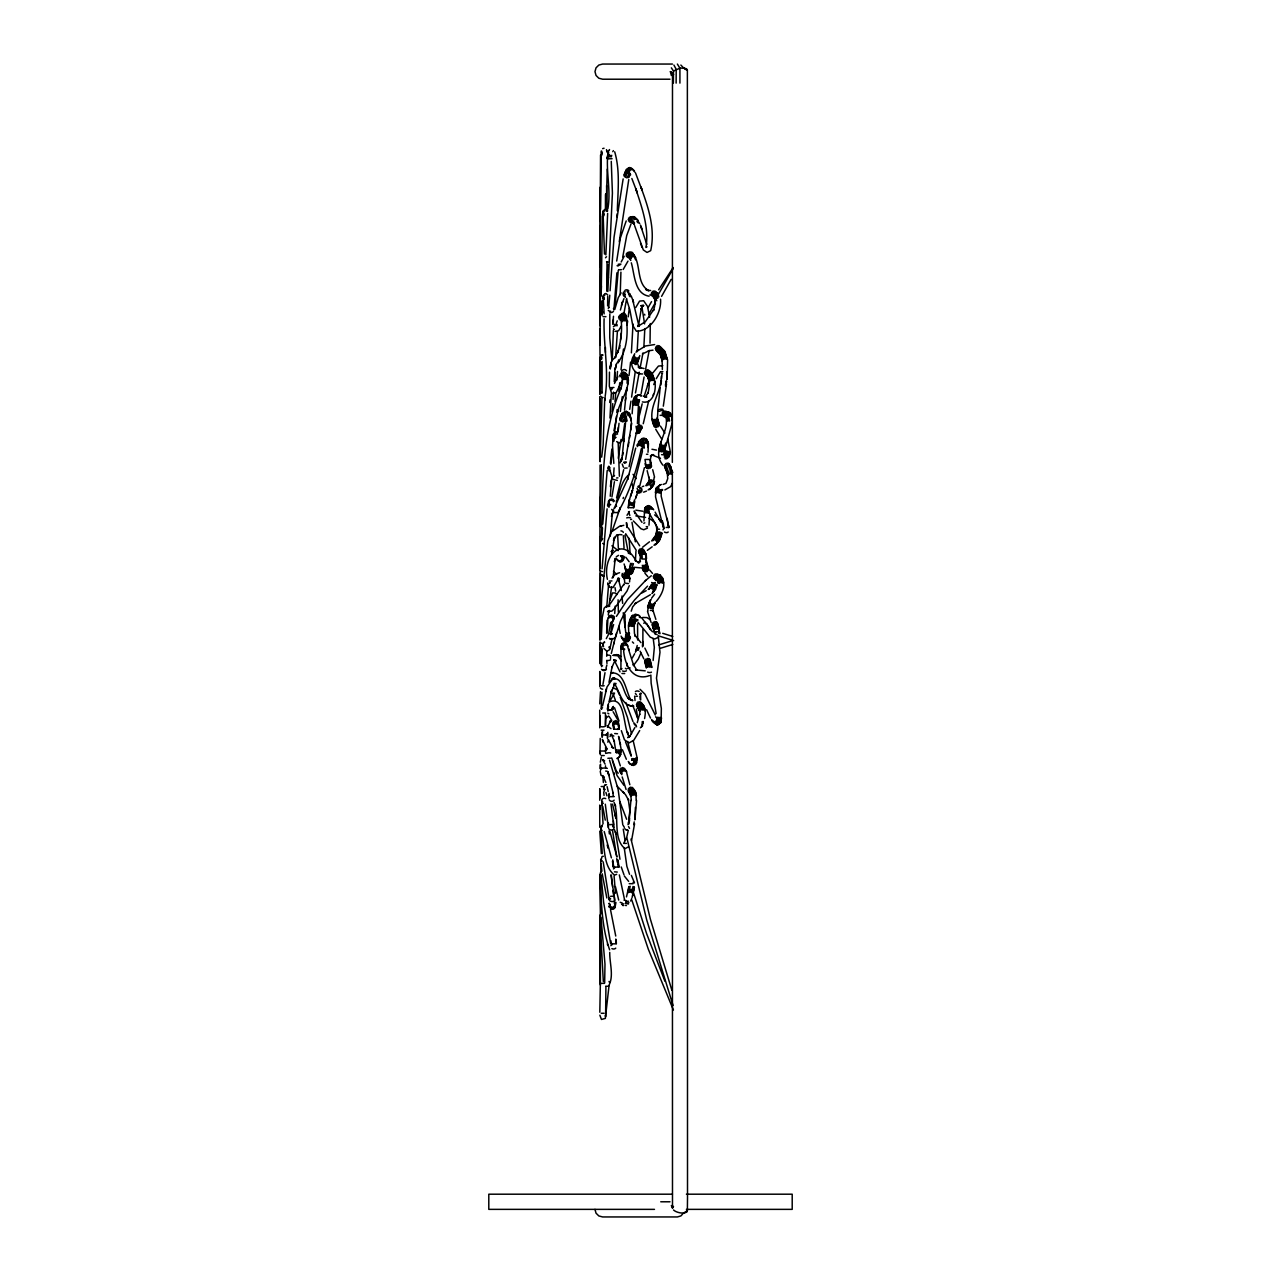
<?xml version="1.0" encoding="UTF-8"?>
<svg xmlns="http://www.w3.org/2000/svg" width="1281" height="1281" viewBox="0 0 1281 1281"><rect width="100%" height="100%" fill="white"/><g stroke="black" fill="none" stroke-linecap="round" stroke-linejoin="round"><path stroke-width="1.5" d="M599.732 640.052L600.084 572.591M599.78 398.631L599.732 460.648M599.796 393.731L599.908 357.415L600.213 393.107M599.748 362.235L599.748 391.73M599.732 805.092L599.764 827.302M599.732 671.804L599.78 685.559M600.004 394.468L600.02 360.057M600.1 221.469L600.132 187.17M600.213 262.157L600.1 226.385M601.173 296.103L602.422 216.009M601.141 708.921L601.974 692.268M605.465 725.654L605.433 713.741M605.801 206.721L605.801 193.639M599.78 459.831L599.796 455.347M600.02 325.646L600.02 320.746M600.116 571.55L600.116 570.525A2.85 2.146 0.1 0 0 602.582 571.598M600.116 568.396L600.116 565.962M605.433 208.227L605.481 194.424M614.079 467.885L613.519 476.484L614.544 475.507M599.748 320.17L600.549 154.985M599.732 570.157L600.068 497.428M606.874 291.203L607.034 261.884M605.609 747.111L605.641 753.436M662.325 369.504C662.405 362.203 662.229 352.723 655.248 348.464M600.261 237.658L600.501 213.895M600.052 241.02L599.764 266.144L601.173 268.594M599.748 915.194L600.036 983.728M609.82 313.877L609.74 337.736L611.982 361.258M676.128 83.121L676.208 69.318L673.902 65.059M599.764 663.574L599.956 642.133M600.597 764.116L600.565 768.552L601.606 768.728M601.109 830.969L601.109 829.239L602.15 830.68M621.877 460.007L625.688 421.337L623.543 414.003L621.429 414.868L619.684 419.608M599.764 564.969L600.132 536.627M600.181 768.328L600.213 764.917M610.557 658.434L610.589 655.76M618.387 612.254L618.082 599.796M652.798 611.325L653.598 603.495M599.764 727.832L599.732 710.138M606.714 656.272L606.762 651.485M673.358 83.121L673.486 71.047L671.356 67.845M600.02 637.73L600.116 628.763M604.104 318.729C603.239 344.589 609.067 370.305 605.192 396.181M603.399 856.268A2.85 2.642 6.3 0 0 601.974 856.605L600.901 861.04L601.942 861.12M614.88 381.546L615.152 372.467M643.927 520.967L644.695 508.829L645.864 508.445L648.65 511.76M649.707 513.953L648.987 525.194M599.748 703.845L600.501 691.66M601.141 646.665L601.029 665.415M605.513 765.83L605.481 768.072L600.565 768.088L600.629 770.137M647.882 611.005L647.93 607.594L650.14 602.614M672.493 72.937L673.486 74.49L671.356 75.435L670.411 71.64L672.493 72.937L672.349 462.377M600.068 465.115L599.972 524.714M607.706 296.343L607.642 305.903M600.565 209.299L601.205 151.078M600.997 362.219L600.421 393.203M600.149 460.984L601.958 397.686M606.249 209.395L607.226 169.188M624.696 582.743L624.215 575.521L622.198 573.424M632.141 413.763L633.118 400.264L634.175 398.071L636.785 397.462M650.844 675.023L651.132 683.141L656.144 713.613M601.333 464.683L600.052 524.602M614.047 828.183L610.957 803.892M600.629 266.416L600.004 345.31M600.341 637.666L601.654 596.946L607.722 541.222L611.405 531.919L619.38 526.411L623.799 525.322M599.748 724.79L600.197 715.567M612.318 358.504L613.359 330.386M605.449 724.806L605.881 715.615M601.157 294.998L601.381 285.935M599.828 686.36L599.844 671.436M606.954 290.547L607.867 264.671M606.634 632.974L607.034 620.244M630.172 554.353L629.067 538.292M635.936 551.278L635.424 560.87M602.086 393.171L602.118 361.45M607.835 291.492L612.414 193.111L611.261 161.342M601.333 637.426L602.262 617.57L604.12 608.251L606.121 606.297L609.788 606.041L608.379 606.425L624.071 583.992L623.703 585.065M629.595 581.942L629.676 579.348M625.048 614.608L625.144 627.354M607.146 633.118L607.947 617.778M631.325 422.698L630.7 430.064M605.913 986.994L605.609 1016.634L605.337 1015.561M600.357 983.664L599.812 1012.246M609.019 985.778L605.337 1018.411L601.462 1019.452L599.844 1015.192M602.39 734.429L602.534 730.939M615.809 902.4L615.232 906.452L614.72 904.578M606.714 607.354L608.507 585.817M619.267 757.119L620.725 754.349L620.933 749.737M607.642 213.383L605.865 254.919M609.468 372.147L609.324 386.189L611.694 393.603L616.241 392.53L621.845 381.194M613.263 322.732L613.407 319.561M605.753 798.623A2.85 2.754 14.6 0 0 601.878 799.568L601.734 802.242L602.775 802.002M601.542 664.727L602.326 648.907M607.867 208.787C611.277 189.908 605.417 170.373 608.123 151.991L608.779 152.247M638.306 330.77L637.169 351.635M607.162 158.268L608.491 150.582M617.33 210.708C617.874 191.141 620.26 170.853 614.704 151.798M612.798 324.349L613.503 316.279M600.229 738.416L599.956 753.5M627.082 383.227L627.322 378.536M633.374 762.499L635.68 764.181L636.593 762.627L636.849 758.032L635.808 757.92M602.566 300.955L601.67 314.213L603.095 311.795M616.994 216.889L617.17 213.799M614.992 368.015L614.191 381.658M630.893 800.449L629.323 818.655M636.577 800.529L634.992 819.103M656.881 533.232L657.137 528.893M607.835 732.3L607.77 737.28M637.41 423.627L638.707 401.033M614.336 903.425L615.28 904.946L615.424 902.368M616.882 272.837L613.887 309.858M615.617 357.383L617.346 331.907M602.15 732.108L602.086 737.488M620.212 294.582L620.917 272.148M633.487 506.459L634.399 499.942M610.076 290.755L614.063 237.145L623.142 178.924M602.759 524.105L607.178 470.623M603.575 789.256L604.056 787.11M613.551 392.098L613.055 399.368M610.252 496.243L611.902 476.9M602.502 527.916L601.494 540.342L602.662 538.58M633.022 324.045L631.389 352.835M615.216 606.121L614.704 613.455M612.846 441.048L613.647 435.956L615.104 438.166M609.772 295.222L608.683 307.424M600.933 860.192L601.942 860.672M628.09 507.852L629.179 500.279L632.558 490.255L630.524 496.147L631.165 494.274M608.875 798.591L608.715 794.396M650.027 343.196L650.284 323.533M633.775 507.772L634.768 500.999M616.705 261.036L620.308 238.122L626.201 220.924M615.008 307.152L618.275 270.307M612.75 403.611L612.078 411.825M666.809 379.512L666.712 371.746M602.15 826.773L602.31 824.98M639.491 406.894L638.851 425.388L640.116 430.736L642.261 427.246M620.933 749.961L619.267 754.285M614.384 902.336L615.28 904.946M661.364 376.278C661.572 393.171 646.345 408.831 653.902 425.644M616.785 380.201L617.506 371.474M615.008 401.722L615.713 393.187M613.887 441.208L614.672 436.997L613.279 434.579L612.51 445.58L613.839 463.418M607.674 708.985L608.523 703.525M607.162 158.636L608.491 153.416M626.729 387.871L624.52 410.08M610.284 535.986L612.366 513.024M618.259 362.779L618.515 359.897M612.238 621.301L610.829 632.67M602.07 568.812L607.082 508.845M638.707 324.461L641.333 308.289L640.948 309.313L643.286 305.134L640.9 305.711L642.213 306.719L641.205 305.887M600.325 762.195L601.317 757.087M628.475 507.772L629.547 501.335M618.947 391.362L619.748 382.715M619.396 476.244L618.163 442.457M607.45 733.453L607.306 734.974L602.39 734.926L602.47 736.463M663.302 406.189L666.504 383.98M642.486 646.841L642.95 641.957M601.125 358.424L601.59 356.374M618.099 431.889L619.027 423.274M632.061 363.18L634.687 353.7M631.741 423.21L625.656 459.415M634.591 823.747L631.549 840.672M610.348 463.37L611.838 449.039M619.62 348.464L619.908 345.63M637.586 623.847L637.65 640.02M611.613 586.762L608.843 606.505M630.588 362.107L629.051 375.477M601.109 827.43L601.269 826.021M672.269 422.554L664.359 451.536M621.013 369.761L622.966 353.06M616.85 412.354L617.138 409.632M642.854 646.216L642.902 629.499M619.267 241.757L628.763 179.564M604.776 400.553L605.128 397.27M610.861 464.234L612.046 453.762M612.991 709.418L613.247 706.984M620.5 340.009L621.301 333.076M616.401 416.405L614.64 431.969M661.492 378.712L662.005 374.132M667.145 379.352L667.593 359.897L663.878 350.434M636.849 758.432L635.68 761.378L632.157 759.649M611.565 554.433L614.544 537.091L613.551 540.358L616.818 534.705M607.306 709.274L608.139 704.854M629.291 308.193L628.234 316.855M643.847 347.199L644.823 328.609M634.848 819.872L635.392 807.446M601.51 359.433L601.974 357.751M619.684 751.771L619.892 750.058L616.001 750.042L615.825 752.091L619.684 751.771L618.243 753.244M624.68 423.835L622.278 440.712L619.091 443.018L616.673 441.609M642.486 645.48L642.95 641.493M604.744 398.423L603.143 444.955L601.67 457.157M656.577 492.464L655.536 492.496L656.096 487.965L659.075 485.867M610.397 486.54L611.197 480.119M622.726 257.113L626.713 235.56L631.005 223.967M628.282 446.429L628.811 442.201M628.619 891.544L629.147 887.301M635.264 371.65L631.597 397.11M617.842 431.153L618.339 427.278M620.356 411.409L621.733 400.697M648.01 452.273L648.458 443.594L647.545 441.176L646.248 440.936M634.063 887.637L632.654 895.771M609.692 402.49L610.028 399.864M600.501 572.927L600.068 638.53M621.045 439.447L618.291 458.326M606.441 750.202L606.666 748.472M600.149 461.72L600.116 459.767M623.142 351.715L623.495 349.008M621.909 399.352L622.278 396.678M640.34 727.832L642.405 726.023L642.966 721.892L641.925 722.02M613.919 430.816L618.05 410.464L617.666 411.681C620.677 399.448 631.341 387.727 626.985 374.773M637.762 404.107L638.146 401.369M657.906 410.609L657.441 418.247L659.363 424.716M628.779 886.868L626.489 896.908M608.795 632.766L610.573 623.687M661.236 489.902L661.188 496.227L669.034 527.5M634.447 887.269L632.061 897.533M627.866 384.028L628.475 379.784M620.885 647.786L622.39 643.478L624.6 643.014L625.512 645.144M633.711 625.224L634.095 622.55M627.066 325.102L627.658 321.019M632.846 403.675L634.543 396.79L637.153 396.037M608.251 614.944L608.987 610.925M628.795 624.84L631.597 616.145L635.472 616.673M664.199 449.775L665.672 443.018M610.012 600.132L612.542 592.927L615.344 592.991L617.026 594.512M602.935 684.502L605 672.701M659.299 449.263L660.884 442.121M626.825 390.993L627.242 388.223M629.692 409.344L630.957 401.193M610.236 367.231L611.421 361.562M644.423 511.776L645.064 507.756L647.225 505.963L650.011 509.39M625.32 400.569L625.752 397.847M635.488 392.915L639.267 372.179M641.14 393.587L644.071 376.998M629.147 886.5L627.818 893.017M634.063 886.836L632.654 893.626M624.007 313.012L626.697 298.393M632.061 363.228L634.687 356.342M636.369 432.642L629.083 466.716M611.934 496.9L614.432 481.736M629.419 438.118L629.852 435.46M625.464 636.529L626.649 632.862M627.226 636.609L629.083 635.568L629.499 632.99M615.52 368.528L616.673 363.18M608.987 682.309L612.174 666.536L611.79 667.817L614.24 662.053M660.163 387.727L657.745 410.56M639.571 714.19L637.249 722.676M611.277 393.875L609.964 418.07M607.835 711.051L608.523 706.215M600.885 827.446L602.214 853.61M656.609 719.986L659.459 723.653L660.756 722.628L661.46 718.337M606.265 735.15L606.409 734.285M611.694 710.042L613.407 706.423M644.583 718.561C645.4 713.901 646.473 707.256 641.845 704.246M609.852 368.111L611.053 362.875M642.966 352.996L640.084 368.127M648.843 352.291L645.688 368.928M602.967 644.487L603.287 642.662L603.623 643.51M643.35 721.667L641.717 725.366M660.644 385.341L661.412 380.937M633.022 886.484L631.629 892.713M665.48 386.141L666.296 381.514M628.074 632.862L626.857 636.241M604.664 982.991L604.984 964.161L600.997 917.356M630.188 886.276L628.843 892.377M628.875 823.987L629.595 819.984M615.136 369.408L616.305 364.477M653.134 660.452L654.335 647.481L653.262 638.899M637.762 405.1L639.299 399.88M613.951 618.275L612.862 621.797M633.727 824.612L634.223 821.89M611.293 653.518L616.481 633.102M602.534 705.975L606.986 687.064L612.83 678.354L611.053 680.611M610.236 369.04L611.421 364.22M665.864 385.485L666.68 381.098M659.058 451.424L660.884 443.931M663.974 451.793L665.672 444.827M632.846 404.652L634.543 399.416L637.153 398.887M632.366 758.864L634.671 760.306L635.808 758.624M628.507 822.946L629.852 810.633L628.25 799.184L628.619 800.257L625.432 794.54L617.234 786.31M608.955 702.132L611.71 690.251L610.797 693.341L614.384 684.887M627.93 832.01L626.345 838.927L626.729 837.838L623.639 843.378L626.409 843.378M633.711 626.169L636.369 619.203M603.207 296.551L603.543 294.87L604.184 299.45M660.644 383.916L661.412 380.025M607.514 505.355L608.635 501.672L609.276 502.328M665.48 384.716L666.296 380.601M634.191 567.227L632.718 572.687L630.684 574.48L628.971 569.052M628.795 625.785L631.597 618.899L635.472 619.444M602.582 645.64L602.903 644.071L603.239 644.871M660.099 451.713L661.893 444.795M613.103 435.908L613.647 433.218L615.104 435.62M662.934 451.921L664.663 445.308M655.616 585.513L654.751 589.66L651.901 593.551M606.97 211.077L607.29 209.476L605.881 209.091L604.456 209.476L604.792 211.077M628.779 503.097L629.547 499.318M614.32 617.298L613.231 620.388M629.595 818.559L627.978 824.692M636.721 405.356L639.539 399.896M655.536 492.609L656.096 489.95L659.075 488.702M661.524 451.905L663.286 445.292M633.887 405.116L635.536 400.489L638.162 399.896M607.899 506.459L609.019 503.097L609.66 503.689M662.053 489.358L660.468 492.673L658.002 492.705L661.38 490.175M604.12 791.418L604.44 788.536M608.555 618.163L609.051 615.937M648.522 484.923L649.275 477.253M635.312 405.372L636.913 400.969L639.523 400.264M637.233 645.512L635.408 652.237M616.577 497.797L623.703 469.711M632.67 626.441L634.207 621.589L637.906 619.556M629.836 626.201L632.606 619.972L636.481 620.404M608.939 507.324L609.452 505.05L610.685 504.666M664.15 457.013L667.577 457.829L669.098 456.516L670.011 452.513L668.97 452.673M602.839 297.736L603.159 296.295L604.12 313.877M639.443 415.332L642.165 403.803M629.852 566.554L630.604 563.32M611.405 907.252L611.005 908.982L612.414 909.318L615.28 906.836L613.823 908.918L613.311 906.708M620.388 310.018L622.646 301.643L621.477 305.374M602.967 646.825L603.623 646.2M614.768 309.506L618.259 297.624L621.109 292.869M613.951 616.273L612.862 618.963M633.422 563.656L631.709 569.052L629.74 568.46M631.261 626.441L633.983 620.436L637.842 620.693M635.68 357.399L633.102 363.244L635.936 363.26L638.434 357.671M644.407 467.661L639.779 485.819M656.641 585.305L655.76 589.02L652.894 592.655M642.405 723.733L642.966 721.411M634.399 501.976L633.39 507.692L629.515 507.692M632.013 563.288L629.307 569.196M654.175 481.944L653.278 485.691L650.444 488.734M643.238 423.739L648.714 400.921M624.119 556.931L623.527 559.285L621.845 558.068M610.076 615.28L609.003 617.89M653.198 607.674L655.231 602.118M603.079 211.845L603.415 210.5L603.991 215.688M661.412 535.25L659.363 540.758L656.304 544.089M622.422 455.844L623.239 452.657M642.373 401.898C656.432 405.148 659.091 378.6 649.755 372.323M644.423 512.496L645.064 510.014L646.232 509.854L649.019 512.976M618.515 349.985L617.698 352.611C621.029 340.922 622.934 328.08 620.42 316.119L618.579 317.592M631.213 611.181L632.638 606.938L636.145 602.582L635.136 603.543L650.396 594.72M632.622 505.435L633.374 502.584M612.91 615.472L611.822 617.922M607.818 742.211L608.587 739.761M661.46 717.728L660.756 720.466L659.459 720.803L656.609 717.536M629.804 505.13L630.572 502.216M613.631 624.552L610.541 634.639L612.27 633.679M620.052 418.615L621.813 413.539L623.911 412.594L626.073 421.161M611.501 615.104L610.413 617.522M648.907 480.887L646.857 485.755M605.977 668.282L606.89 664.999M647.562 607.066L649.787 601.317M600.132 264.735L599.764 266.144L599.732 264.559M603.207 298.937L603.543 297.704L603.879 298.537M631.213 505.467L631.981 502.664M651.372 584.376L649.323 589.244M607.674 709.578L611.565 709.898L612.382 707.352M607.482 727.336L607.867 725.959M630.236 892.265L631.053 889.302M662.133 533.376L659.731 539.589L655.312 545.001M620.885 648.65L621.381 646.937L623.094 649.083M614.015 642.902L614.256 642.069L613.647 644.183M606.425 688.714L605.529 691.82M611.277 156.906L611.742 155.289M644.135 396.357L648.586 382.651M656.577 492.657L657.105 490.863L660.051 489.758M610.797 693.341L611.181 692.044M602.711 213.078L603.047 211.925L604.456 254.086M614.256 561.783L615.264 558.388L613.087 577.731M654.559 481.512L653.646 484.618L649.451 489.678M657.025 584.921L653.262 591.326M613.503 509.854L611.405 516.403M606.281 638.627L608.859 633.695L612.318 633.567M624.295 174.44L626.233 169.508L627.354 168.916L629.644 171.286M600.309 877.277L600.421 985.121M620.052 420.664L622.838 415.364L624.936 416.533L625.736 418.663M613.551 540.358L613.935 539.125M632.638 570.477L631.709 573.536L629.996 568.252M608.443 156.73L609.532 154.473M616.241 502.088C619.812 492.753 620.997 481.208 629.083 474.45M619.171 511.247L620.292 507.596L612.366 530.462M623.895 421.817L625.608 417.478M609.852 157.083L610.332 155.577M621.077 421.529L622.822 417.286L624.936 416.421L625.961 417.382M648.298 513.057L648.827 511.439L646.072 511.007L645.464 512.832M661.749 532.736L659.363 538.308L656.304 541.351M623.927 175.449L625.865 170.837L626.985 170.325L629.275 172.631M629.147 177.114L630.028 174.392M622.486 421.945L625.24 416.837M630.46 619.988L632.606 615.2L636.481 615.601M617.858 496.884L618.227 495.715M613.551 510.751L612.094 515.218M623.078 498.565L623.463 497.396M659.427 492.705L662.709 489.822M621.557 458.742L620.677 461.448L621.942 457.621L620.18 462.889M612.11 638.498L609.708 649.659L606.826 651.276L603.991 648.506M657.585 717.216L657.009 718.993L659.747 719.49L660.436 717.44M641.285 448.83C636.513 471.104 629.195 493.041 617.89 512.544L614.272 512.576L611.694 509.374M632.19 491.328L642.373 451.536L642.069 441.817L639.443 441.513L636.881 445.34M627.001 515.298L629.419 511.503M603.079 214.343L603.415 213.351L603.751 214.343M624.295 176.554L626.233 172.23L627.354 171.75L629.644 173.912M628.122 177.771L630.012 173.479M635.728 448.062L627.626 479.382L627.994 478.309L614.063 508.605L615.088 507.58M623.735 556.258L623.158 557.924L621.461 556.723M640.964 653.006L638.274 659.058L633.519 665.447M635.712 497.925L636.721 495.01M635.344 498.998L637.378 493.121M657.906 531.791L655.664 536.819L652.621 540.022M635.776 651.148L636.801 648.218M635.6 619.556L634.095 625.736L634.431 633.23L635.264 636.289L634.88 635.168L640.98 642.662M625.32 177.451L627.242 173.287L628.363 172.807L630.668 174.776M626.729 177.899L629.74 173.191M629.291 585.689L626.985 591.069L614.175 608.875L611.838 611.101L607.546 611.597L609.5 610.477L608.603 612.27M660.724 532.175L658.37 537.251L655.312 540.246M641.893 428.222L638.755 433.202L636.016 433.25L637.073 431.649M616.401 323.132L617.234 320.826M635.776 307.488L639.555 301.099L643.622 300.731L647.513 306.399L649.659 317.224M636.801 650.46L637.826 647.642M659.315 531.823L657.025 536.707L653.967 539.765M647.401 385.901L648.955 381.658M607.851 726.215L610.573 721.139L609.548 722.164L611.277 721.139L609.74 721.251L610.829 721.844M652.509 604.216L650.38 608.347L651.789 608.379L653.87 604.072M622.262 302.844L623.991 298.601M646.889 513.04L648.57 511.263M634.047 568.876L632.077 571.999L630.38 567.291M648.971 608.059L651.148 603.671M659.01 717.248L657.137 719.378M638.178 650.348L639.219 647.578M670.011 451.841L667.577 455.011L664.15 454.195M656.641 584.472L652.894 589.917M621.269 326.047L618.595 330.77L615.024 331.363M630.108 638.306L629.259 640.516L628.234 640.452L626.281 636.849M618.066 351.41L614.64 357.927L615.665 356.935L612.174 360.233M610.268 905.347L609.628 904.354M612.27 500.727L612.862 499.27L613.503 499.782M653.742 384.588L654.959 381.53M653.07 395.189L653.454 394.276M609.564 701.636L614.544 693.117L612.494 693.117M633.663 567.803L631.709 570.589L629.996 566.426M610.861 500.311L611.453 498.869L612.094 499.462M672.461 483.049L670.62 486.652L664.871 489.918M641.893 426.141L639.747 429.311L638.466 425.052M613.311 501.736L614.544 500.759M638.45 427.149L639.491 424.748M640.884 425.228L638.755 428.286M621.893 414.788L624.936 411.521L627.114 421.017M630.668 901.023L631.693 898.686M609.452 500.583L610.044 499.238L610.685 499.878M621.925 649.035L622.39 647.962L624.76 649.211M649.451 484.859L653.15 480.519L650.316 480.215L646.729 484.682M636.593 762.627L634.671 765.173L632.366 763.572M659.731 538.5L656.657 542.744M616.369 616.401L627.434 599.7L645.752 580.293M614.464 383.483L617.89 376.582M634.928 361.706L637.057 357.895M622.134 556.883L622.694 555.698L620.741 556.434L622.134 556.883L620.452 555.794M649.835 602.086L651.148 599.364M630.476 637.394L628.619 639.027L626.665 635.584M626.217 170.661L628.363 167.875L630.668 170.229M651.901 588.828L655.616 584.056L652.782 583.784L649.195 588.587M608.411 501.479L609.019 500.263L609.66 500.935M616.257 752.748L616.866 751.515M621.189 261.997L624.199 256.28M668.97 451.488L668.106 453.218L664.903 453.826M663.574 453.474L666.76 452.657L667.561 451.28L666.136 451.232L663.958 453.762M651.741 480.231L648.09 484.394M656.256 378.68L660.532 371.602M627.978 261.116L623.19 269.458M650.14 600.132L647.93 606.602L648.971 606.361M634.655 653.726L632.302 657.954M621.381 315.174L622.294 313.445L624.6 313.525L625.752 320.939M639.683 730.57L633.807 740.226L629.067 742.948L624.471 739.794L621.349 730.666M634.896 727.512L630.188 735.646L627.69 737.648L630.028 736.239L629.019 737.167M611.822 551.903L613.039 550.19L611.373 551.807L612.414 550.814M661.588 296.359L671.18 279.354M609.58 899.246L610.621 898.782L609.532 898.125L609.196 899.951L603.191 861.857M658.45 294.246L673.133 268.69M654.863 603.303L651.789 608.379M619.972 315.43L621.813 313.653L622.918 321.083M648.859 314.085L654.687 303.741M654.191 583.816L650.556 588.347M609.948 736.591L611.005 734.862M648.138 307.552L651.533 301.627M637.249 446.589L641.173 442.313L643.206 444.827M639.811 355.526L637.362 363.228L639.491 368.143L638.258 366.942M612.782 151.686L613.375 150.63M618.947 316.311L620.789 314.71L621.877 321.387M608.123 467.277L608.763 466.204L610.076 467.981M618.275 751.403L616.834 752.844M652.878 372.867L658.45 366.062L662.741 365.661M612.014 578.051L615.472 574.032L619.572 572.703M610.413 623.207L611.005 622.23M639.443 356.807L636.977 363.244L635.936 363.26M608.923 150.55L609.532 149.557M630.108 636.385L628.234 637.618L626.281 634.383M658.642 289.778L673.198 267.553M634.319 354.981C628.475 362.075 632.558 374.741 642.646 373.956M632.83 616.737L635.232 614.159L637.842 615.136M607.754 468.606L608.379 467.629L609.692 469.31M672.493 1208.063L673.486 1206.51L671.356 1205.565L672.493 1208.063L672.349 473.858M686.376 1212.21L687.369 1210.673L687.513 1197.879L687.369 70.327A7.59 3.379 -12.5 0 0 686.376 68.79L683.413 67.845L687.369 70.327L683.654 68.005L679.923 68.197L673.486 71.047M621.381 320.41L622.294 319.001M618.947 318.921L620.789 317.496L621.877 322.043M611.822 622.838L612.414 621.942M619.972 319.962L621.813 318.473M608.123 469.967L609.42 469.278M609.164 470.992L610.445 470.287M649.819 508.509L650.908 506.988L653.726 509.806M652.814 540.79C657.457 535.106 658.738 525.194 652.525 520.134L653.518 521.031L648.794 518.389M642.598 547.227L649.483 541.799M647.353 550.318L652.173 546.811M638.45 432.161L637.378 433.619L636.016 426.301M654.623 594.208L651.613 598.131M639.491 441.032L642.181 438.438L643.446 439.415L644.311 448.094M609.884 582.695L609.212 583.592L610.236 582.567M638.482 441.849L641.173 439.463L642.438 440.488L643.27 447.854M656.32 601.333C661.749 595.025 666.728 584.953 661.765 577.139L660.179 576.578M655.664 632.366A2.85 1.025 8 0 0 654.639 632.622L652.061 624.215M618.467 361.866C627.754 349.153 628.234 330.786 625.993 315.879M642.229 445.804L643.526 444.203M616.289 556.819L618.515 555.346M640.852 445.996L643.526 443.754M652.878 721.459L657.137 725.062L660.756 722.628M624.215 412.37L626.313 411.105L628.17 415.733L629.579 415.813L628.731 412.658L626.633 411.601M639.491 445.484L642.181 443.37L643.446 443.915M639.827 431.985L638.755 433.202L637.426 426.109M630.332 573.76L629.307 574.881L627.562 569.469M669.098 456.516L666.616 458.79L664.903 458.742M604.44 785.701L605.481 784.645M682.725 1213.972L680.868 1215.941L677.377 1216.95L602.63 1216.95L598.835 1215.941L596.017 1213.155L594.992 1209.36M643.719 623.223L645.416 622.39M625.48 374.58L626.505 373.524M648.202 589.484L652.782 583.784M640.068 694.238L641.076 693.229L640.196 694.286L640.58 693.357L640.676 699.954M626.457 299.081L629.852 309.778L632.75 325.534L636.433 331.251C650.972 331.187 661.701 312.788 660.548 299.194M621.942 668.586L620.917 669.595L620.997 645.608L622.726 647.882M609.868 701.652C625.897 695.775 622.886 728.537 629.275 736.751M605.673 718.257L608.443 716.207M611.373 389.616L612.398 388.607M611.565 734.157L610.541 735.166L611.133 734.589M615.665 660.339L614.624 661.348L615.376 660.74L614.159 660.307L615.841 661.524L613.967 659.683L620.02 671.868M647.562 586.138L634.543 599.988L624.84 612.622L620.404 621.413L615.424 637.57L612.27 639.363L609.5 638.498L612.27 639.363M615.809 683.301L614.047 684.999L615.537 683.846M638.29 350.017L636.961 351.266L645.432 345.998L654.623 344.557M617.618 362.667L619.492 360.874M653.967 545.258L655.52 543.752M628.491 846.789L625.016 848.679C612.462 838.575 619.668 816.557 614.079 802.418M647.465 528.172L643.735 529.742L640.964 528.765L633.358 520.967M635.968 352.179L637.298 350.962M648.538 326.255L649.979 324.926M651.629 540.934L655.968 535.042L657.137 529.165L659.587 529.213M645.288 580.725L651.308 575.745M636.913 395.701L639.523 394.58M631.933 760.193L635.568 759.841M658.546 637.153L654.751 638.995L650.268 637.185L638.098 622.342M648.09 489.966L649.563 488.718M616.834 758.544L617.65 757.888M645.752 485.643L650.316 480.215M635.536 395.909L638.162 394.98M630.012 168.756L631.133 167.891L633.422 169.973M651.757 454.995L653.31 454.579L650.332 456.084L651.324 455.267L650.316 459.463L651.581 466.38M628.635 168.291L629.74 167.491L632.045 169.749M618.323 560.245L616.625 559.701M650.796 487.356L652.285 486.332M618.243 758.16L620.725 754.349M641.397 726.711L642.405 726.023M619.331 561.286L617.65 560.646M642.165 438.983L643.526 438.07L646.168 439.095L648.074 443.034L647.177 439.927L645.88 439.511M650.444 485.947L653.278 483.417L654.175 477.589M642.389 353.94L649.659 350.514L648.314 350.85L653.006 350.161M635.36 615.376L636.609 614.56L639.219 615.424M623.735 903.794L621.589 904.45M631.517 700.291L630.14 699.938L632.718 700.595L628.09 698.113L629.115 699.074C622.582 693.806 623.303 675.343 611.966 679.378L614.688 678.273L613.295 677.905L614.928 678.882L612.43 678.322M645.064 507.756L646.232 507.02L649.019 510.446M683.413 1213.155L687.369 1210.673A7.59 3.379 12.5 0 1 681.86 1213.027A7.59 3.379 12.5 0 1 673.486 1209.953M619.412 375.285L621.429 375.013L622.23 376.806L622.358 382.955L620.853 389.024L621.221 387.871C600.02 435.54 603.271 489.983 601.237 541.03M619.796 376.694L621.797 376.39L622.95 379.752M626.201 644.743L627.001 644.279L627.93 646.136M646.184 590.701L641.781 593.039M616.657 874.315L614.496 875.131C602.662 865.7 605.16 846.052 601.638 832.186M608.843 906.804L609.884 906.211L609.612 907.476L609.26 905.603M630.156 252.677L632.462 252.421L634.607 256.985M631.741 760.033L632.766 759.473M633.31 759.873L634.383 758.72L631.917 758.624M660.868 490.831L657.105 490.863M628.779 252.245L631.085 252.117L633.214 256.873M628.539 904.002L625.4 903.409M630.156 257.513L631.309 256.969M624.712 314.934L625.608 314.502L626.377 316.615L626.793 321.131M649.467 675.631C632.942 681.556 624.776 665.111 623.623 650.636M632.238 217.322L634.671 216.921L637.137 219.419M619.636 755.71L621.301 749.849L618.547 736.399L619.684 739.906M627.386 252.549L629.708 252.565L631.821 257.353M628.539 901.2L626.409 901.504M630.86 216.889L633.294 216.585L635.76 219.195M628.779 257.833L631.085 257.673M632.238 222.173L633.438 221.677M626.377 253.526L628.699 253.638L630.796 258.282M629.483 217.21L631.917 217.001L634.367 219.691M642.293 486.668L643.767 486.107M627.946 830.184L625.752 829.656M646.473 491.103L643.59 492.16M627.386 257.401L629.708 257.369L630.812 258.778M623.687 313.877L624.6 313.525M622.694 557.94L623.735 557.555L623.158 560.582L621.461 559.445M630.86 222.494L634.527 223.038L630.925 218.058L628.475 218.186M626.009 254.919L628.331 255.047L630.428 259.419M643.446 439.415L644.807 438.903L645.64 442.73L647.049 442.73M626.377 256.328L628.699 256.408L630.796 260.459M612.91 655.344L616.769 654.623L620.853 656.416M624.455 640.228L623.431 640.58L621.445 637.314M611.998 551.214L611.245 551.374M629.483 222.061L631.917 221.885L634.367 224.223M638.498 551.358L640.66 555.698L639.491 562.135L640.484 561.27L637.81 562.503L639.171 562.871L635.312 560.486L636.321 561.43C621.829 534.225 602.278 556.611 607.402 579.332M636.497 431.217L637.89 430.768M659.731 485.035L661.38 484.49M628.106 219.579L630.556 219.483L634.175 224.287M621.397 269.667L618.595 269.891M668.17 421.033L667.849 416.133L670.62 415.62L671.644 415.989L672.045 421.049M658.626 644.935L671.052 641.108M660.42 648.282L672.797 644.455M628.475 220.989L630.925 220.892L633.358 223.374M623.639 374.789L627.466 375.141L627.882 379.384L623.991 379.368L623.639 374.789L621.813 372.227M627.146 468.013L624.375 468.141M647.017 246.785L645.96 247.489C649.259 227.586 641.861 207.538 635.792 188.755L637.233 192.839L635.792 188.755M622.534 316.343L625.352 316.023M642.053 554.161L645.896 554.193L646.12 559.044L642.245 559.012L642.053 554.161L639.876 548.909M611.101 387.679L613.935 387.47M614.928 678.306L612.734 678.898M625.464 641.301L624.455 641.589L622.47 638.114M605.545 712.989L602.711 713.021M602.63 148.628L604.056 148.244M642.71 617.442L646.889 617.602L649.835 619.396M613.151 672.445L611.021 673.005C624.279 671.324 625.801 691.003 630.636 699.634M640.516 567.867L635.104 567.371M613.359 655.424L617.794 655.744L621.365 660.676M616.161 660.356L614.752 660.724L615.569 660.676M614.143 684.198L615.745 684.102L614.143 683.253C620.004 691.18 621.077 706.327 633.839 706.183M618.435 549.389L619.396 549.133M609.099 581.11L611.934 580.917M660.051 484.842L657.105 487.421L658.482 487.404M605.929 316.695L603.095 316.663M620.356 525.915L621.365 525.658M611.678 638.643L610.172 638.787M630.156 667.929L627.626 668.506M604.024 730.17L601.173 730.17M601.157 786.534L604.008 786.534M624.712 673.55L621.942 673.486M604.232 755.534L601.381 755.566M644.231 443.066L645.64 442.73M603.335 575.761L602.118 575.329M605.224 751.002L600.293 751.034L600.341 754.701M617.346 480.407L612.766 479.334L610.348 471.52M608.859 710.218L610.14 709.93L608.715 709.818M605.593 669.819L602.759 669.755M659.747 719.49L658.482 719.762L655.6 716.784M617.538 434.179L616.785 432.081L614.672 432.273L616.129 434.627M619.572 578.388L617.426 579.685L618.467 578.692L613.055 587.515L609.612 587.178L607.69 582.983L608.571 586.218M628.026 414.083L630.124 414.772L631.373 421.177M641.477 702.869L644.023 705.959L644.823 709.802L640.964 709.818L640.244 705.687L637.746 702.02M627.642 412.658L629.756 413.507L631.005 421.033M611.565 709.898L612.606 709.706M610.573 896.332L613.407 896.172M627.001 573.392L629.051 575.041L629.676 578.339L625.801 578.275L624.279 572.863M626.857 641.749L625.833 641.925L623.863 638.306M604.392 983.376L601.558 983.328M658.706 487.276L655.728 488.894L655.568 496.964L663.35 527.596M665.111 451.392L666.136 451.232M617.522 733.757L614.704 733.533M633.07 883.698L629.195 883.682M610.717 758.176L607.867 758.288M604.072 1013.271L601.237 1013.287M612.094 158.716L608.219 158.796M617.298 872.073L614.464 871.833M616.561 477.989L617.97 477.845M663.11 484.426L665.976 483.369L667.753 478.566L667.113 471.376L664.311 465.948M646.072 511.007L650.011 513.761M657.201 574.32L660.42 574.993L662.405 582.663L663.446 582.743L662.757 578.179L659.811 575.169M606.714 655.071L609.548 655.215M603.959 789.144L605.128 789.544M640.548 396.053L641.893 395.957M626.265 635.232L629.083 635.568M627.674 638.979L629.083 638.883L628.234 641.461L627.226 641.509L625.272 637.858M646.072 507.084L648.57 505.579L651.372 508.861M634.175 763.268L635.568 763.188M655.856 579.572L657.505 579.492M655.856 573.904L659.075 574.801L660.98 582.679L662.405 582.663M622.39 643.478L624.119 645.608M612.11 943.617L611.069 943.665L610.893 940.718M639.539 394.996L640.884 394.932M665.976 411.457L669.387 412.306L670.62 415.62M666.76 457.221L668.106 457.173M659.747 723.237L657.137 725.062L654.239 721.571M646.216 526.699L647.61 526.667M661.556 454.659L663.99 454.819M628.555 583.56L625.736 583.287M664.647 416.757L666.408 416.725M650.332 610.429L651.757 610.413M614.688 867.077L618.579 867.093L617.698 859.503M646.473 454.275L647.866 454.259M650.668 290.499L647.578 290.387L648.923 290.739C636.337 284.078 641.092 265.247 633.855 254.743M664.647 411.073L668.042 412.178L669.595 421.065M666.2 527.42L668.65 527.436L667.177 518.325M654.527 579.156L657.729 579.925M654.527 574.256L657.729 575.313L659.555 582.791M617.074 324.445L614.223 324.429M648.891 459.463L645 459.463L646.409 468.173M672.429 64.05L602.63 64.05L598.835 65.059L596.017 67.845L594.992 71.64L596.017 75.435L598.787 78.205L602.63 79.214L669.995 79.214M636.097 696.224L637.522 696.224M672.429 1194.196L488.798 1194.196L488.798 1209.36L654.479 1209.36M686.408 1194.196L792.202 1194.196L792.202 1209.36L686.408 1209.36M660.74 1201.786L669.995 1201.786M660.372 577.667L661.749 577.667M613.151 687.801L617.106 689.722L619.412 694.83M663.318 416.373L666.712 417.19M610.989 728.649L607.002 725.799M622.278 903.057L620.196 902.304M612.11 943.857L615.985 943.825L615.809 939.069M663.318 411.441L666.712 412.722L667.849 416.133M653.534 578.099L656.753 579.076L658.53 583.319L659.555 583.399M614.288 796.59L609.372 796.734L609.099 793.371M614.688 867.237L613.647 867.221L612.814 862.209M653.534 575.265L656.753 576.418L658.53 582.967M662.341 415.332L665.736 416.389L666.825 418.343M653.182 576.674L656.384 577.795L658.146 583.159M662.341 412.482L665.736 413.811L667.129 420.985M661.989 413.907L665.367 415.156C671.356 431.697 649.771 449.743 663.014 465.243M634.896 364.412L636.305 364.477M651.965 454.947L660.516 458.246M651.965 449.263L656.513 450.111M661.54 371.602L662.901 371.698M622.614 905.459L623.671 905.539M660.099 415.3L661.444 415.396M625.608 373.315L627.466 375.141M649.099 296.199C634.271 293.877 634.687 274.182 631.309 262.813M634.447 217.802L638.146 220.268M624.007 900.143L625.064 900.255M631.933 765.077L629.595 763.764M635.808 515.875L645.592 517.412M635.808 510.174L642.678 511.199M631.341 700.243L632.574 700.403M625.384 900.495L626.441 900.639M654.575 291.924L657.745 292.949M625.384 905.395L626.441 905.571M617.874 728.681L618.915 728.841L618.115 723.861M624.6 372.259L626.441 374.468L626.841 379.32M606.201 210.692L607.626 210.965L607.29 209.476M606.265 734.301L607.306 734.493L607.386 738.304M644.087 368.56L638.498 367.167M621.381 644.343L623.094 646.617M633.31 765.51L628.587 762.836M638.082 487.1L640.788 487.757M633.07 882.321L634.111 882.529M636.705 492.4L639.427 493.073M621.813 377.142L622.806 377.367M645.24 670.86L635.504 669.915L636.881 670.251L633.31 664.471L633.679 665.576L627.37 645.64M649.915 294.822L653.07 296.135L655.28 300.427M658.13 411.025L659.155 411.281M607.082 277.016L608.491 277.353M602.759 776.67L603.751 777.151M623.207 371.858L625.032 374.34L625.416 379.304M628.763 705.255L631.341 705.927M632.318 253.078L635.632 257.657M606.553 261.66L607.963 262.029M637.089 372.771L639.827 373.476M602.662 543.448L604.072 543.817M611.517 747.111L613.615 748.024M653.55 455.027L652.205 454.675L653.838 455.107M611.934 545.786L618.147 550.654M602.358 575.681L604.04 576.114L601.317 574.641M613.855 736.063L610.268 734.461M604.648 760.802L602.534 759.601L605.112 764.149M604.184 777.055L600.965 775.197L600.245 771.274M616.769 654.623L619.043 655.231M605.625 986.226L608.443 986.242C614.256 976.458 609.532 963.328 609.724 952.423M601.798 805.141L601.734 802.995L602.775 803.283M605.881 767.976L607.306 768.376M661.476 373.155L662.517 373.46M641.797 488.798L639.203 487.196M673.646 640.596L658.546 635.888M640.788 492.673L638.194 490.895L637.105 488.285M672.765 636.465L662.709 633.326M616.081 431.969L617.49 432.402M616.081 437.429L615.392 437.301M601.734 802.995L602.919 803.363M642.149 490.207L638.482 486.107M641.797 491.632L639.203 489.822M613.423 571.262L616.641 574.432M623.783 643.254L625.977 643.318L626.905 645.336M669.05 413.779L670.716 414.339L672.301 419.56M622.39 647.962L624.119 649.899M620.805 373.251L622.614 375.685L622.95 379.496M632.141 168.932L634.447 170.837M625.993 572.351L628.026 574.24L628.635 578.051M623.223 577.299L624.279 577.715M664.503 455.588L667.945 456.436L669.467 455.46L670.395 452.209L667.769 439.063M640.068 689.322L644.951 694.19L655.248 714.974M654.463 722.196L651.517 719.538M622.198 576.274L624.215 577.987M668.698 412.386L670.363 413.106L671.644 415.989M656.529 293.541L658.098 294.262L658.818 297.032M621.829 574.849L624.391 579.252M653.838 296.487L655.408 297.24M643.67 396.213L646.537 397.334L645.096 396.918L646.665 396.806L645.304 397.126L648.282 392.418L647.898 393.331C649.691 386.622 650.636 377.303 644.327 372.643M644.887 438.454L646.168 439.095M654.831 723.621L651.885 720.707M639.267 617.058L640.58 617.746M628.042 292.244L630.204 294.118M651.276 508.397L652.67 509.165M652.493 296.167L655.44 298.601M657.922 351.106L659.571 352.003M638.915 615.649L640.212 616.385M660.243 346.751L665.031 351.538L667.225 359.433M655.183 291.155L658.178 294.23M624.247 296.167L625.336 296.808M656.577 350.802L661.316 355.317M627.017 291.219L628.106 291.86M659.267 345.79L664.022 350.898L666.184 359.192M636.257 725.398L633.791 722.756M655.6 349.841L660.307 354.677L662.341 361.082M623.239 295.142L625.4 297.16M657.922 345.486L662.661 350.85L664.775 359.24M653.838 290.835L656.801 294.182L657.729 298.473M656.577 345.95L661.316 351.394L663.366 359.561M655.6 347.039L660.307 352.403L662.341 360.073M635.104 618.082L632.494 616.962L630.06 618.963L628.427 625.272L628.795 633.919M624.856 768.92L626.681 771.915M651.148 293.781C656.657 297.272 655.264 305.262 653.438 310.53L653.806 309.554L645.272 321.771L637.762 326.463L639.139 326.095L637.794 325.934L639.155 326.255L637.938 325.23L638.947 326.063L632.654 299.674L633.647 302.476M622.854 293.733L625.032 295.863M624.247 291.251L625.336 291.988M608.843 903.745L609.884 904.45L609.26 903.153M649.387 370.946L652.301 373.604L654.367 380.793M652.493 291.283L655.44 294.71L656.32 298.793M623.239 292.308L625.4 294.486M621.061 772.827L622.006 773.484M651.517 292.356L654.431 295.703L655.424 303.645M645.688 374.981L648.57 377.543M636.609 726.807L634.159 723.989M648.394 369.985L651.308 372.835L653.326 380.569M654.623 514.898L657.185 516.948M644.695 374.02L647.578 376.774L649.467 382.186M649.915 505.947L652.734 509.005M645.64 623.255L647.113 624.359L646.12 623.463M647.049 369.681L649.947 372.691L651.917 380.585M637.746 706.872L639.075 707.913M645.688 370.145L648.57 373.219L650.508 380.857M612.622 826.341L613.663 827.158L612.67 826.069M644.695 371.218L647.578 374.276L649.467 381.29M623.847 767.895L625.656 771.194M624.728 828.727L625.817 829.592M620.036 771.803L621.829 774.685M633.551 789.688L635.76 792.507L636.449 795.933M640.484 701.892L643.014 705.287L643.783 709.53M636.753 705.895L639.924 711.275M629.403 792.299L630.572 793.307M638.194 486.332L639.443 487.421M633.182 788.311L635.392 791.466L636.065 795.469M633.022 474.306L636.241 478.662M658.482 724.694L655.6 721.027M628.218 761.506L629.403 762.563M639.107 701.588L641.621 705.191L642.373 709.546M636.385 704.518L639.539 710.811M622.454 767.511L624.263 771.05M619.668 770.377L621.461 773.596M628.395 791.338L630.556 794.268M670.411 71.64L673.486 74.49M636.753 703.109L639.219 706.648L639.956 714.558M601.75 801.185L603.047 823.955M645.976 289.458L646.969 290.403L645.592 289.074M632.173 787.335L634.367 790.809L635.024 795.197M627.13 829.928L628.218 830.969M618.195 773.26L616.289 770.874L611.726 757.936M621.061 767.911L622.854 771.498M620.036 768.952L621.829 772.443M613.967 659.683L614.992 660.692M628.026 789.961L630.78 796.43M632.382 641.925L633.647 643.19M631.357 875.403L634.495 882.913M630.78 787.03L632.974 790.697L633.615 795.197M628.074 576.53L629.051 577.507M607.626 773.26L608.411 774.172M628.395 788.552L630.556 792.09L631.277 800.529M629.403 787.479L631.581 791.162L632.19 795.453M636.177 550.222L625.672 533.729M623.975 785.365L617.058 775.549L612.414 760.642M623.062 639.171L621.077 636.113M652.445 631.789L641.525 617.634M680.868 65.059L683.654 68.005M636.817 491.376L638.082 492.721M633.743 761.106L636.049 762.787L637.233 758.224L633.198 740.786M626.553 572.079L624.103 563.96M641.973 522.344L634.127 510.927L634.992 513.649L634.623 512.48M629.115 295.607L630.204 296.792M647.802 576.578L644.903 573.231M652.509 573.408L649.627 570.061M628.314 527.916L639.635 545.77M630.572 295.431L628.411 293.653A2.85 1.153 -6 0 1 629.451 293.99M636.913 221.501L638.146 222.894M628.443 575.121L630.06 578.82M616.241 558.372L617.138 559.413M637.281 220.092L639.699 223.615M643.975 550.878L646.265 554.913L646.505 558.756M639.876 553.584L641.14 555.105M633.663 170.725L634.816 172.118M624.343 876.028L628.651 881.376M608.939 716.303L611.79 720.45M643.606 549.565L645.896 554.193M638.867 552.687L641.205 558.084M625.736 557.219L629.147 561.735M603.095 776.51L605.865 782.403M626.921 573.488L625.128 568.828M665.64 467.917L667.209 470.031M609.484 982.351L609.003 981.422M669.675 465.083L671.276 467.277M613.503 308.465L613.503 308.961M642.598 548.652L644.871 553.76M619.043 560.934L619.924 562.183L622.134 561.478L620.452 560.502M664.663 467.149L668.17 475.203M658.754 518.453L660.227 520.614M669.306 463.882L672.813 472.641M609.644 949.862C601.269 925.875 601.43 899.646 599.94 874.459L600.821 913.945M641.237 548.428L643.462 553.76M638.867 549.981L641.028 554.865L641.205 558.708M647.578 625.096L650.316 629.676M660.404 426.061L664.919 433.138M655.712 429.247L661.669 439.015M668.33 463.114L671.26 469.102L672.045 474.066M634.351 792.01L635.392 793.644M656.961 718.705L659.827 722.228L661.124 721.603L661.348 708.553L656.48 678.145L659.987 652.221L658.194 635.408M607.05 749.081L602.358 739.489L603.095 742.195M664.663 464.619L668.17 474.611M666.985 462.985L669.867 469.15L670.636 474.098M627.93 574.512L626.153 569.388M611.405 734.654L614.432 741.539L614.047 740.354L615.617 749.929M665.64 463.546L669.21 474.306M677.377 64.05L679.923 68.197L679.923 83.121M657.569 527.804L650.412 515.282M623.319 825.685L624.359 827.382M613.167 748.168L608.043 739.345M625.608 317.288L626.377 318.553M625.672 572.431L627.226 578.035M626.073 789.48L622.198 776.959M660.788 522.184L655.135 512.128M640.116 651.212L643.847 658.866M644.871 648.09L648.618 655.888M628.523 826.517L629.531 828.407M623.975 874.731L621.253 866.981M647.177 442.521L648.186 447.629M646.072 564.921L647.273 567.275M634.543 225.472L643.302 249.907L647.017 252.453L650.684 250.66C656.625 224.287 644.631 197.53 635.552 172.999M641.925 567.451L643.174 569.965M629.531 874.299L626.873 866.372L624.199 847.59M644.903 553.696L645.896 555.73M648.282 568.027L646.136 562.583M614.544 707.72L618.995 721.059M631.181 756.238L625.464 741.763M650.508 718.081L646.601 709.722M626.361 759.265L622.422 749.769M653.006 421.721L654.271 424.443M642.293 568.476L643.542 571.15M673.438 1010.036L648.314 949.189L631.869 900.175M648.65 569.212L646.008 559.525M655.856 619.38L653.166 610.925M647.497 611.405L651.1 622.438M613.007 693.854L615.328 700.018M644.535 571.918L642.309 565.273M609.532 760.161L618.131 789.384L622.79 824.82M624.439 899.182L619.331 874.923M658.994 423.627L657.073 417.862M648.282 570.509L645.624 559.797M617.41 719.233L613.103 711.74M634.607 257.449L635.632 259.835M637.794 718.577L632.606 705.046M645.912 572.063L643.702 565.289M647.273 571.55L645.112 564.873M633.006 721.587L625.817 702.548M614.88 804.308L615.697 806.229M629.756 416.101L630.604 418.102M619.732 801.362L626.633 819.28M657.537 623.271L659.907 633.775M652.429 625.256L654.639 632.622M664.903 981.198L646.601 933.625L633.455 892.537M631.261 296.071L633.262 301.403M626.185 770.874L629.836 784.725M631.853 178.491L636.161 189.796M654.271 426.733L652.173 419.207M657.169 622.23L659.395 629.275M604.312 641.637L604.664 642.502M656.176 621.589L658.37 629.003L656.961 629.035L654.799 621.525M652.429 623.046L654.639 633.647M646.809 244.383L640.82 226.209L641.909 229.171M653.422 622.054L655.552 629.371M655.264 427.406L653.198 419.399M658.994 425.916L657.073 418.711M639.747 432.161L638.466 425.772M614.512 829.832L616.081 834.363L615.296 831.961M640.516 243.278L642.037 247.393M615.857 504.554L616.561 506.443M656.625 427.47L654.623 419.383M649.435 618.483L649.803 619.508M611.421 857.87L604.216 831.577M658.002 426.925L656.032 419.127M622.23 464.042L623.351 467.165M600.709 859.263L600.869 871.801M640.452 225.104L641.541 228.146M640.964 186.914L642.037 189.972L641.333 187.971M628.843 648.923L629.211 650.011M620.196 697.152L627.418 717.28L631.517 733.885M619.732 742.099L620.612 744.645M673.069 1005.537L646.665 919.774L627.274 839.487M627.786 733.116L627.418 732.011L628.298 734.67M628.523 511.631L629.82 515.474M617.01 857.053L609.884 831.337M633.31 487.933L631.965 483.69M624.92 535.074L628.475 553.456M620.34 765.894L618.066 758.944M671.852 990.213L650.38 919.166L631.005 839.007M606.986 795.789L605.897 792.427M601.333 853.562L599.78 831.161M619.251 581.382L618.131 577.875L621.285 590.605M618.707 900.079L615.408 886.564M613.951 772.635L614.32 773.9M607.754 294.982L605.993 293.477L604.584 293.845L604.92 295.094M652.702 469.727L654.559 477.173M658.434 627.322L659.523 633.214M645 661.877L646.008 665.127M644.023 708.185L644.823 710.779M647.161 470.639L648.891 477.685M608.443 773.452L613.103 793.115M615.024 815.1L616.049 818.511L612.51 804.132M650.172 660.019L651.933 667.481M608.075 772.171L609.067 775.469M607.37 944.033L607.738 945.298M602.054 315.622L601.189 301.019M625.128 567.003L625.945 569.757M644.631 660.916L646.265 667.929M607.178 845.028L608.155 848.326M606.826 897.981L602.214 873.818M649.787 659.058L651.549 667.161M600.116 790.185L599.732 788.856L599.732 800.257M609.452 906.099L611.005 908.982L610.477 906.9M650.316 462.233L651.212 465.483M645 659.843L646.633 667.545M648.778 658.482L650.508 666.985L649.099 667.017L647.401 658.434M623.207 313.204L624.327 320.923M609.276 647.017L609.66 648.426L609.276 646.809M646.008 658.93L647.674 667.209M645.064 463.658L646.04 467.293M627.61 741.491L631.101 755.037M615.697 833.194L619.972 859.231M641.973 307.264L644.599 323.901M614.336 905.779L614.848 907.861M662.357 520.775L663.734 527.644L663.27 523.337M607.114 786.662L608.219 791.546M600.405 360.025L600.293 356.166A2.85 2.53 2.2 0 1 602.759 354.917M651.212 467.389L649.931 459.463M611.886 907.124L612.414 909.318M646.473 464.667L647.417 468.702M620.212 633.438L618.819 626.377M649.275 464.266L650.204 468.254M662.757 580.101L663.446 583.095M647.882 464.651L648.81 468.734M625.817 632.846L623.239 612.718M613.247 724.261L613.983 728.729M601.59 152.487L601.83 153.656M618.082 860.64L618.947 867.141M618.499 722.66L619.283 729.049M605.256 820.144L602.759 806.438M625.064 840.432L623.255 829.063M612.446 861.072L613.263 867.173M612.862 723.108L613.599 728.921M606.89 151.046L607.13 152.327M618.115 721.507L618.915 729.241L617.874 729.353L613.983 729.113L613.247 721.892M610.493 909.574L615.745 936.043M612.814 859.887L613.647 867.125M610.893 874.795L614.864 900.303M627.466 377.303L627.882 379.64M623.479 438.102L624.071 441.497M615.024 587.627L615.633 591.133M616.673 858.718L617.25 862.129M617.09 720.723L617.666 724.197L616.257 724.085L615.681 720.53M614.272 720.947L614.832 724.422M606.505 149.637L606.746 151.158M612.526 830.44L616.657 856.477M605.289 804.18L608.379 827.798L608.507 823.059M601.67 709.258L601.51 708.249A2.85 1.345 -1.7 0 1 602.55 707.736M635.344 541.799L631.997 522.344M636.369 709.017L637.538 717.536M603.335 981.614L599.844 917.116M668.138 523.801L668.65 527.564M609.035 830.953L609.388 833.947M626.313 522.648L626.809 526.875M612.926 890.455L613.343 894.218M601.91 871.24L601.125 863.554M614.063 892.921L614.496 900.991A2.85 1.441 4.8 0 1 609.58 900.687M626.697 522.936L627.178 527.564M621.974 595.969L622.646 603.383M618.291 864.451L618.579 867.189M603.735 792.347L604.056 795.469M606.986 663.478L606.666 660.42A2.85 1.265 -3.2 0 0 610.557 659.779M612.542 886.676L611.405 875.419M639.988 696.047L640.308 699.458M603.367 782.483L602.839 775.565M614.095 876.076L615.456 893.241M634.671 696.143L635.024 700.515M613.407 820.929L613.711 824.884A2.85 0.849 -2.4 0 0 609.836 824.724M624.039 547.98L623.351 535.682M618.371 548.3L617.666 535.346M612.959 792.363L613.247 796.382M601.045 875.275L603.591 902.112L610.685 943.729M600.389 874.491L600.309 873.034A2.85 2.85 0 0 1 601.349 871.993M626.841 663.046L626.985 666.12M601.83 151.286L601.99 154.985M616.193 939.71L616.369 943.761M600.004 878.558L600.1 880.96M636.065 796.478L636.193 800.449M606.57 185.585L607.018 208.419M600.02 805.589L600.116 809.176M599.748 788.952L599.876 798.207M600.116 428.11L600.004 399.384M599.796 662.357L599.732 644.503M605.433 347.519L605.433 352.419M599.732 328.721L600.02 355.141M599.748 396.646L599.796 450.496M629.451 891.912A1.889 1.393 -16.6 0 1 629.451 890.487M644.871 315.11A1.889 1.569 28.9 0 1 644.631 314.261M657.97 631.757A1.889 1.777 -71.5 0 1 658.866 633.358M655.536 634.431A1.889 1.777 -71.5 0 1 657.073 631.549M656.817 300.763A1.889 1.505 28.3 0 1 655.92 299.258M626.409 670.748A2.85 1.697 9.3 0 1 622.55 670.972M625.368 668.314A2.85 1.697 9.3 0 1 626.409 669.05M651.453 672.157A2.85 1.361 10.3 0 1 647.626 672.125M657.073 634.463A2.85 1.025 8 0 1 655.664 634.159M606.457 669.21A2.85 2.626 -7.8 0 1 601.526 669.306M601.526 666.68A2.85 2.626 -7.8 0 1 602.566 665.688M601.558 643.382A2.85 2.658 -4.6 0 1 600.517 642.422M600.517 639.747A2.85 2.658 -4.6 0 1 601.558 638.755M643.815 523.385A2.85 1.921 16.9 0 1 644.823 522.824M668.202 531.999A2.85 2.002 22.9 0 1 664.455 532.031M663.094 529.95A2.85 2.002 22.9 0 1 664.455 528.413M660.099 411.057A2.85 2.322 -32.3 0 1 663.798 411.345M659.155 409.488A2.85 1.025 -8.3 0 1 662.998 409.376M624.375 463.322A2.85 2.722 -48.1 0 1 625.752 462.873M623.639 462.361A2.85 1.745 -10.2 0 1 626.457 462.041M614.416 329.441A2.85 1.986 -9.7 0 1 613.391 328.785M613.391 326.799A2.85 1.986 -9.7 0 1 617.25 325.726M618.595 265.439A2.85 2.53 -22.8 0 1 619.988 264.975M618.131 265.968A2.85 0.945 -3.9 0 1 617.09 265.695M618.131 264.334A2.85 0.945 -3.9 0 1 620.965 264.158M613.503 311.235A2.85 2.738 28.5 0 1 609.644 312.116M610.685 311.235A2.85 2.066 -8.2 0 1 608.235 310.354M608.235 308.273A2.85 2.066 -8.2 0 1 609.26 307.44M605.513 257.801A2.85 2.818 -47.9 0 1 606.553 256.76M601.381 526.923A2.85 2.578 -2.8 0 1 600.341 525.995M603.143 397.526A2.85 2.834 0 0 1 600.677 396.101M600.677 393.267A2.85 2.834 0 0 1 601.718 392.226M600.357 356.406A2.85 2.402 -2 0 1 602.807 355.189M625.064 290.243A2.85 2.642 -35.7 0 1 628.859 290.979M621.685 371.042A2.85 2.69 -39.1 0 1 626.505 370.769M604.152 685.735A2.85 1.377 0.5 0 1 601.301 685.703M602.678 689.178A2.85 2.802 5 0 1 600.213 687.769M618.05 534.914A2.85 0.881 3.8 0 1 621.925 534.817M620.917 530.878A2.85 2.722 42 0 1 623.335 532.368M631.629 519.269A2.85 0.977 5.2 0 1 630.604 519.558M626.729 517.892A2.85 0.977 5.2 0 1 630.604 517.844M655.44 582.423A2.85 1.377 -11.1 0 1 651.613 582.487M655.44 580.005A2.85 1.377 -11.1 0 1 656.464 580.357M636.385 694.446A2.85 1.921 15.2 0 1 635.376 693.581M635.376 691.628A2.85 1.921 15.2 0 1 639.187 691.468M605.08 726.263A2.85 1.201 0.2 0 1 602.63 726.855A2.85 1.201 0.2 0 1 600.165 726.247M606.858 753.292A2.85 1.297 3.6 0 1 610.733 753.004M605.673 771.066A2.85 1.265 2.4 0 1 608.123 771.786M628.907 902.609A33.258 7.27 -88.1 0 1 625.769 902.032M615.745 948.148A2.85 2.082 9.4 0 1 611.886 948.613M610.861 945.682A2.85 2.082 9.4 0 1 611.886 944.994M613.439 868.918A2.85 2.05 10.2 0 1 614.464 868.262M613.663 829.175A2.85 2.018 7.9 0 1 608.763 828.839M605.128 785.013A2.85 2.594 12.4 0 1 606.537 784.725M614.143 800.161A2.85 2.61 19.2 0 1 609.244 799.92M608.859 713.805A2.85 2.05 -7.9 0 1 607.835 713.117M643.622 305.631L642.277 306.079L643.622 305.631M641.189 368.159L639.827 367.807L641.189 368.159M624.263 793.211L623.207 792.218L624.263 793.211"/></g></svg>
